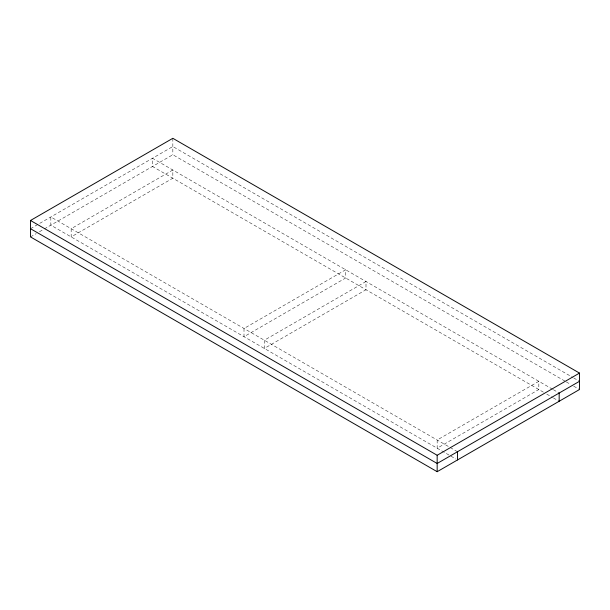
<?xml version="1.0" encoding="UTF-8"?>
<svg xmlns="http://www.w3.org/2000/svg" width="610" height="610" viewBox="0 0 610 610"><rect width="100%" height="100%" fill="white"/><g stroke="black" fill="none" stroke-linecap="round" stroke-linejoin="round"><path stroke-width="0.46" stroke-dasharray="3.05 2.29" d="M30.5 228.697L172.836 146.522L572.904 377.498M30.5 236.909L36.196 233.622M39.444 231.747L43.516 229.398M44.324 228.925L172.836 154.734L565.478 381.425M573.728 377.971L579.5 381.303M566.301 381.906L570.426 384.285M573.728 386.191L579.5 389.523M552.568 389.233L152.5 158.257L152.5 166.477L543.716 392.344M553.392 389.714L559.164 393.046M546.796 394.121L552.568 397.453M553.392 397.926L559.164 401.266M457.5 451.743L50.836 216.954L50.836 225.174L455.876 459.017M172.836 138.302L172.836 154.734M172.836 169.999L71.164 228.697L71.164 236.909L172.836 178.212L172.836 169.999M345.664 269.78L244 328.477L244 336.697L345.664 278L345.664 269.78M366 281.523L264.336 340.22L264.336 348.432L366 289.742L366 281.523M538.836 381.303L437.164 440.001L437.164 448.22L538.836 389.523L538.836 381.303"/><path stroke-width="0.91" d="M30.5 220.477L172.836 138.302L579.5 373.091L579.5 389.523L437.164 471.698L30.5 236.909L30.5 220.477L437.164 455.266L579.5 373.091M579.5 381.303L437.164 463.478L30.5 228.697M559.164 393.046L559.164 401.266M457.5 451.743L457.5 459.963M437.164 455.266L437.164 471.698"/></g></svg>
